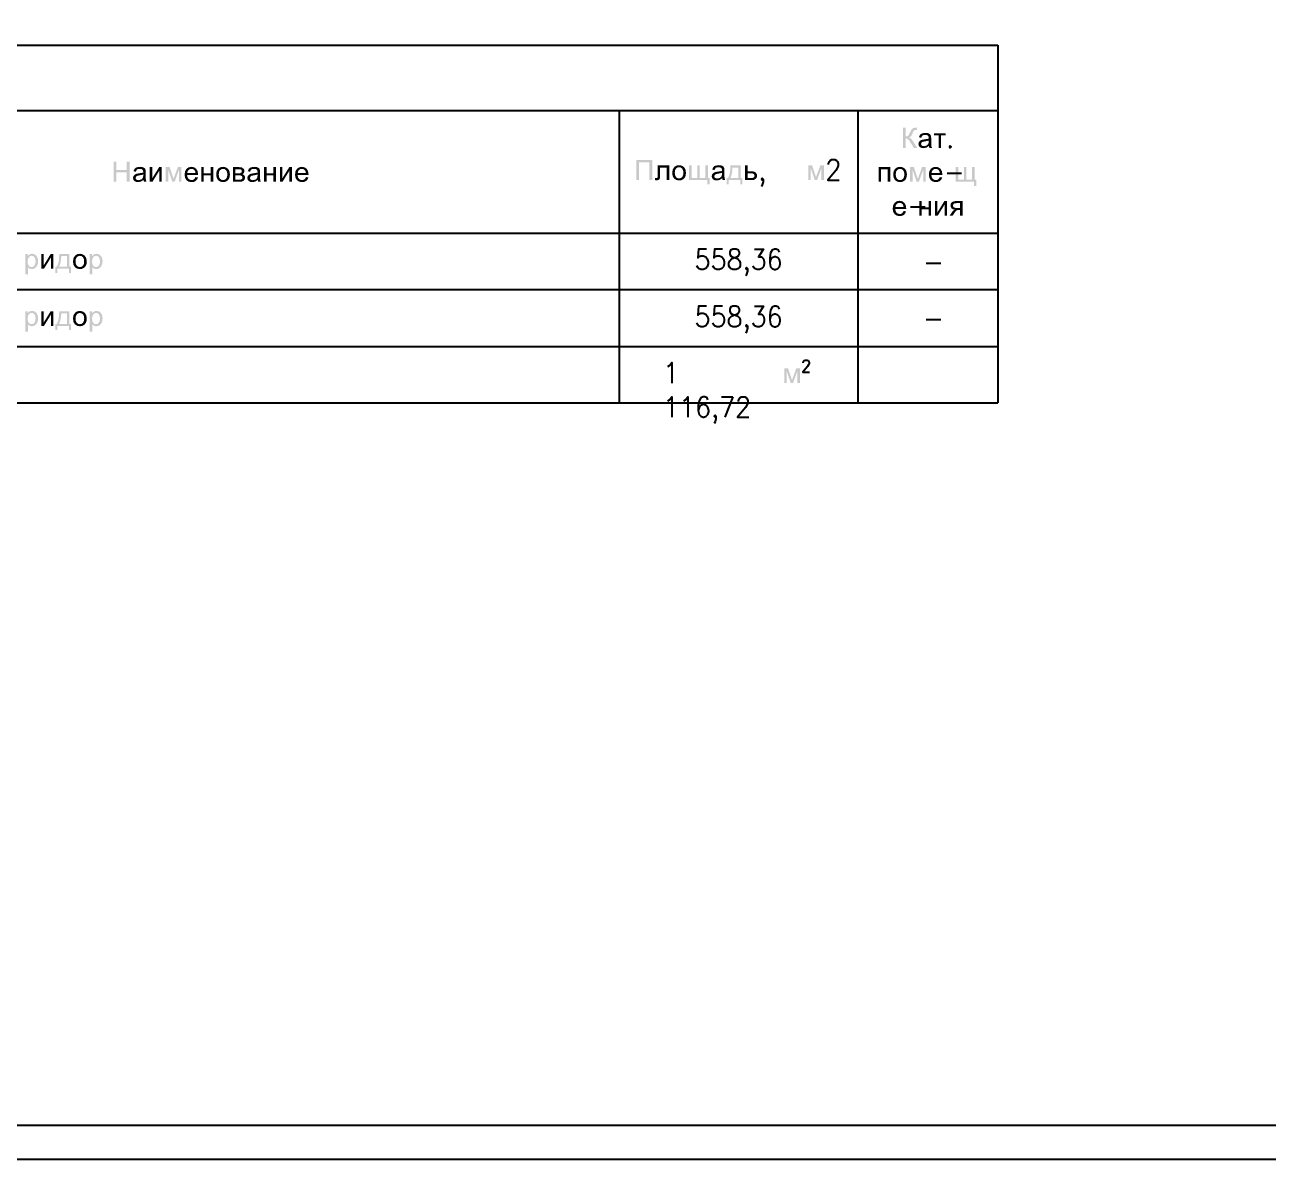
# Model space of a CAD drawing. Header units: millimetres. Extents: x 0 to 420, y 0 to 297.
# Drawn here: x 47.9 to 111.4, y 0 to 58 of the extents above; entities that cross this region are included whole.
import ezdxf

# ---------------------------------------------------------------- set-up
doc = ezdxf.new("R2010")
doc.units = ezdxf.units.MM
doc.layers.get('0').update_dxf_attribs({"linetype": 'CONTINUOUS'})
doc.styles.get("Standard").update_dxf_attribs({"font": 'STANDARD'})

msp = doc.modelspace()

# ---------------------------------------------------------------- hatches: boundary and pattern name
at = {"true_color": 0x0000fb}
for points in [[(92.781218, 52.724182), (92.918471, 52.724182), (92.918471, 52.271083), (92.99819, 52.280178), (93.050211, 52.307463), (93.09362, 52.369199), (93.147776, 52.482199), (93.187051, 52.568533), (93.218883, 52.625515), (93.298258, 52.696621), (93.411809, 52.725285), (93.472304, 52.724871), (93.495593, 52.723631), (93.495593, 52.60512), (93.468033, 52.605671), (93.440472, 52.606222), (93.383008, 52.598367), (93.342907, 52.574803), (93.307767, 52.52478), (93.268493, 52.439204), (93.220468, 52.331648), (93.180298, 52.273288), (93.094309, 52.218718), (93.193872, 52.15836), (93.292195, 52.033509), (93.505515, 51.689), (93.33519, 51.689), (93.162108, 51.97012), (93.096307, 52.068029), (93.042494, 52.129972), (92.987511, 52.162494), (92.918471, 52.173518), (92.918471, 51.689), (92.781218, 51.689)], [(94.359103, 52.439204), (94.968196, 52.439204), (94.968196, 52.333922), (94.726764, 52.333922), (94.726764, 51.689), (94.600535, 51.689), (94.600535, 52.333922), (94.359103, 52.333922)], [(52.439757, 49.953333), (52.439757, 50.988515), (52.577009, 50.988515), (52.577009, 50.563528), (53.114995, 50.563528), (53.114995, 50.988515), (53.252248, 50.988515), (53.252248, 49.953333), (53.114995, 49.953333), (53.114995, 50.441159), (52.577009, 50.441159), (52.577009, 49.953333)], [(79.149334, 51.073182), (79.963479, 51.073182), (79.963479, 50.038), (79.825675, 50.038), (79.825675, 50.951364), (79.286586, 50.951364), (79.286586, 50.038), (79.149334, 50.038)], [(54.286909, 50.703537), (54.414239, 50.703537), (54.414239, 50.131376), (54.766466, 50.703537), (54.903719, 50.703537), (54.903719, 49.953333), (54.776388, 49.953333), (54.776388, 50.521636), (54.424161, 49.953333), (54.286909, 49.953333)], [(55.107085, 50.703537), (55.304971, 50.703537), (55.502306, 50.103264), (55.721139, 50.703537), (55.904142, 50.703537), (55.904142, 49.953333), (55.776812, 49.953333), (55.776812, 50.556914), (55.555223, 49.953333), (55.441122, 49.953333), (55.23166, 50.586128), (55.23166, 49.953333), (55.107085, 49.953333)], [(56.922192, 50.703537), (57.049522, 50.703537), (57.049522, 50.390998), (57.401749, 50.390998), (57.401749, 50.703537), (57.52908, 50.703537), (57.52908, 49.953333), (57.401749, 49.953333), (57.401749, 50.285716), (57.049522, 50.285716), (57.049522, 49.953333), (56.922192, 49.953333)], [(60.129755, 50.703537), (60.257085, 50.703537), (60.257085, 50.390998), (60.609312, 50.390998), (60.609312, 50.703537), (60.736643, 50.703537), (60.736643, 49.953333), (60.609312, 49.953333), (60.609312, 50.285716), (60.257085, 50.285716), (60.257085, 49.953333), (60.129755, 49.953333)], [(60.935843, 50.703537), (61.063174, 50.703537), (61.063174, 50.131376), (61.415401, 50.703537), (61.552653, 50.703537), (61.552653, 49.953333), (61.425323, 49.953333), (61.425323, 50.521636), (61.073096, 49.953333), (60.935843, 49.953333)], [(80.24466, 50.788204), (80.835012, 50.788204), (80.835012, 50.038), (80.708783, 50.038), (80.708783, 50.682922), (80.37144, 50.682922), (80.37144, 50.309198), (80.369373, 50.200608), (80.363171, 50.136667), (80.316318, 50.063907), (80.26974, 50.040618), (80.206626, 50.033039), (80.1041, 50.038551), (80.1041, 50.144384), (80.159773, 50.144384), (80.215997, 50.152653), (80.238597, 50.17856), (80.243075, 50.216111), (80.24466, 50.293764)], [(81.851208, 50.788204), (81.977988, 50.788204), (81.977988, 50.142731), (82.267927, 50.142731), (82.267927, 50.788204), (82.394706, 50.788204), (82.394706, 50.142731), (82.685197, 50.142731), (82.685197, 50.788204), (82.811425, 50.788204), (82.811425, 50.142731), (82.895761, 50.142731), (82.895761, 49.825231), (82.790479, 49.825231), (82.790479, 50.038), (81.851208, 50.038)], [(87.940334, 50.788204), (88.13822, 50.788204), (88.335555, 50.18793), (88.554388, 50.788204), (88.737391, 50.788204), (88.737391, 50.038), (88.610061, 50.038), (88.610061, 50.641581), (88.388472, 50.038), (88.27437, 50.038), (88.064909, 50.670795), (88.064909, 50.038), (87.940334, 50.038)], [(91.535913, 50.703537), (92.127918, 50.703537), (92.127918, 49.953333), (92.000587, 49.953333), (92.000587, 50.598255), (91.663244, 50.598255), (91.663244, 49.953333), (91.535913, 49.953333)], [(93.143181, 50.703537), (93.341067, 50.703537), (93.538402, 50.103264), (93.757235, 50.703537), (93.940238, 50.703537), (93.940238, 49.953333), (93.812908, 49.953333), (93.812908, 50.556914), (93.591319, 49.953333), (93.477217, 49.953333), (93.267756, 50.586128), (93.267756, 49.953333), (93.143181, 49.953333)], [(95.476772, 50.703537), (95.603552, 50.703537), (95.603552, 50.058064), (95.893491, 50.058064), (95.893491, 50.703537), (96.02027, 50.703537), (96.02027, 50.058064), (96.310761, 50.058064), (96.310761, 50.703537), (96.436989, 50.703537), (96.436989, 50.058064), (96.521325, 50.058064), (96.521325, 49.740564), (96.416043, 49.740564), (96.416043, 49.953333), (95.476772, 49.953333)], [(93.610244, 48.96787), (93.737575, 48.96787), (93.737575, 48.655331), (94.089802, 48.655331), (94.089802, 48.96787), (94.217132, 48.96787), (94.217132, 48.217666), (94.089802, 48.217666), (94.089802, 48.550049), (93.737575, 48.550049), (93.737575, 48.217666), (93.610244, 48.217666)], [(94.416333, 48.96787), (94.543664, 48.96787), (94.543664, 48.395709), (94.89589, 48.96787), (95.033143, 48.96787), (95.033143, 48.217666), (94.905812, 48.217666), (94.905812, 48.785969), (94.553586, 48.217666), (94.416333, 48.217666)], [(48.742396, 46.258537), (48.869727, 46.258537), (48.869727, 45.686376), (49.221953, 46.258537), (49.359206, 46.258537), (49.359206, 45.508333), (49.231875, 45.508333), (49.231875, 46.076636), (48.879649, 45.508333), (48.742396, 45.508333)], [(48.742396, 43.337537), (48.869727, 43.337537), (48.869727, 42.765376), (49.221953, 43.337537), (49.359206, 43.337537), (49.359206, 42.587333), (49.231875, 42.587333), (49.231875, 43.155636), (48.879649, 42.587333), (48.742396, 42.587333)], [(86.712671, 40.416537), (86.910557, 40.416537), (87.107892, 39.816264), (87.326725, 40.416537), (87.509728, 40.416537), (87.509728, 39.666333), (87.382397, 39.666333), (87.382397, 40.269914), (87.160809, 39.666333), (87.046707, 39.666333), (86.837246, 40.299128), (86.837246, 39.666333), (86.712671, 39.666333)]]:
    msp.add_hatch(color=0, dxfattribs=at).paths.add_polyline_path(points, flags=0)
h = msp.add_hatch(color=0, dxfattribs=at)
h.paths.add_polyline_path([(94.104448, 51.781604), (93.968298, 51.696717), (93.828289, 51.671912), (93.718735, 51.686864), (93.63812, 51.731995), (93.58851, 51.800965), (93.571974, 51.886886), (93.596779, 51.987207), (93.662373, 52.060519), (93.753875, 52.102411), (93.866874, 52.121153), (94.000682, 52.141134), (94.093975, 52.16525), (94.094526, 52.198323), (94.0855, 52.264469), (94.058697, 52.307463), (93.997788, 52.339985), (93.913727, 52.351009), (93.835524, 52.343155), (93.780884, 52.31959), (93.743677, 52.275906), (93.718046, 52.208245), (93.594022, 52.224781), (93.649144, 52.353765), (93.696686, 52.397105), (93.761592, 52.429282), (93.931917, 52.45574), (94.019009, 52.450021), (94.087911, 52.43314), (94.176106, 52.376365), (94.215793, 52.289824), (94.220754, 52.244211), (94.222408, 52.172967), (94.222408, 52.003193), (94.224199, 51.858567), (94.230125, 51.778848), (94.262647, 51.689), (94.129804, 51.689)], flags=0)
h.paths.add_polyline_path([(94.093975, 52.06548), (94.007227, 52.039435), (93.886167, 52.017524), (93.819194, 52.005191), (93.775372, 51.991617), (93.725212, 51.950276), (93.707573, 51.890193), (93.717081, 51.843409), (93.745607, 51.805306), (93.793011, 51.780019), (93.858606, 51.771682), (93.989244, 51.803653), (94.07358, 51.891847), (94.088738, 51.944901), (94.093975, 52.018627)], flags=0)
h = msp.add_hatch(color=0, dxfattribs=at)
h.paths.add_polyline_path([(53.963903, 50.045937), (53.827752, 49.96105), (53.687744, 49.936245), (53.57819, 49.951197), (53.497574, 49.996328), (53.447965, 50.065299), (53.431429, 50.151219), (53.456233, 50.251541), (53.521828, 50.324852), (53.61333, 50.366745), (53.726329, 50.385486), (53.860136, 50.405467), (53.95343, 50.429583), (53.953981, 50.462656), (53.944955, 50.528802), (53.918152, 50.571797), (53.857242, 50.604318), (53.773182, 50.615343), (53.694978, 50.607488), (53.640339, 50.583923), (53.603132, 50.54024), (53.577501, 50.472578), (53.453477, 50.489114), (53.508599, 50.618099), (53.556141, 50.661438), (53.621047, 50.693615), (53.791372, 50.720074), (53.878464, 50.714355), (53.947366, 50.697474), (54.035561, 50.640699), (54.075248, 50.554158), (54.080209, 50.508545), (54.081863, 50.4373), (54.081863, 50.267526), (54.083654, 50.122901), (54.08958, 50.043181), (54.122101, 49.953333), (53.989259, 49.953333)], flags=0)
h.paths.add_polyline_path([(53.95343, 50.329813), (53.866682, 50.303768), (53.745621, 50.281857), (53.678649, 50.269524), (53.634827, 50.25595), (53.584666, 50.214609), (53.567028, 50.154527), (53.576536, 50.107742), (53.605061, 50.06964), (53.652466, 50.044353), (53.718061, 50.036015), (53.848699, 50.067986), (53.933035, 50.15618), (53.948193, 50.209235), (53.95343, 50.28296)], flags=0)
h = msp.add_hatch(color=0, dxfattribs=at)
h.paths.add_polyline_path([(56.622337, 50.194765), (56.754077, 50.17878), (56.709429, 50.076185), (56.638322, 49.999635), (56.542686, 49.952024), (56.423899, 49.936245), (56.27638, 49.961532), (56.163174, 50.037669), (56.090758, 50.159212), (56.066712, 50.322096), (56.091103, 50.489803), (56.164277, 50.615343), (56.276311, 50.693753), (56.417284, 50.720074), (56.553779, 50.694442), (56.662575, 50.617548), (56.734027, 50.494351), (56.757936, 50.329813), (56.757384, 50.295638), (56.197901, 50.295638), (56.218847, 50.186428), (56.267905, 50.106571), (56.338599, 50.057237), (56.425001, 50.040976), (56.489494, 50.050071), (56.544064, 50.077357), (56.588368, 50.124899)], flags=0)
h.paths.add_polyline_path([(56.205067, 50.400369), (56.62399, 50.400369), (56.607867, 50.483051), (56.576034, 50.542582), (56.506099, 50.597428), (56.418387, 50.615894), (56.337772, 50.60108), (56.271212, 50.556914), (56.22491, 50.488356)], flags=0)
h = msp.add_hatch(color=0, dxfattribs=at)
h.paths.add_polyline_path([(57.680876, 50.32816), (57.709815, 50.509372), (57.796631, 50.63684), (57.904049, 50.699127), (58.032551, 50.720074), (58.173111, 50.69458), (58.285559, 50.61865), (58.359008, 50.498347), (58.383675, 50.339184), (58.372651, 50.209373), (58.340129, 50.110981), (58.286455, 50.037393), (58.21335, 49.981996), (58.126671, 49.947752), (58.032551, 49.936245), (57.889924, 49.961464), (57.77789, 50.037118), (57.704991, 50.160314)], flags=0)
h.paths.add_polyline_path([(57.811514, 50.32816), (57.827223, 50.202207), (57.874352, 50.112634), (57.945184, 50.058822), (58.032551, 50.040976), (58.11923, 50.058822), (58.190199, 50.112634), (58.237328, 50.203585), (58.253037, 50.332569), (58.237052, 50.454595), (58.189648, 50.543133), (58.118954, 50.597221), (58.032551, 50.615343), (57.945184, 50.59729), (57.874352, 50.543685), (57.827223, 50.454112)], flags=0)
h = msp.add_hatch(color=0, dxfattribs=at)
h.paths.add_polyline_path([(58.541317, 50.703537), (58.834563, 50.703537), (58.928408, 50.69899), (58.994967, 50.685347), (59.085366, 50.619201), (59.113892, 50.566353), (59.1234, 50.503997), (59.1008, 50.410291), (59.034654, 50.344145), (59.122298, 50.277999), (59.148618, 50.225013), (59.157575, 50.163346), (59.134769, 50.069915), (59.080957, 50.004596), (58.996069, 49.966149), (58.879763, 49.953333), (58.541317, 49.953333)], flags=0)
h.paths.add_polyline_path([(58.668647, 50.387691), (58.804246, 50.387691), (58.872528, 50.389758), (58.915592, 50.395959), (58.970162, 50.430134), (58.994416, 50.492422), (58.983736, 50.542376), (58.951972, 50.574553), (58.89499, 50.592192), (58.808656, 50.598255), (58.668647, 50.598255)], flags=0)
h.paths.add_polyline_path([(58.668647, 50.058064), (58.836217, 50.058064), (58.927099, 50.064265), (58.984494, 50.082869), (59.014948, 50.117044), (59.026386, 50.16941), (59.003235, 50.236107), (58.942601, 50.274692), (58.893681, 50.280893), (58.822437, 50.28296), (58.668647, 50.28296)], flags=0)
h = msp.add_hatch(color=0, dxfattribs=at)
h.paths.add_polyline_path([(59.806197, 50.045937), (59.670047, 49.96105), (59.530038, 49.936245), (59.420484, 49.951197), (59.339869, 49.996328), (59.29026, 50.065299), (59.273723, 50.151219), (59.298528, 50.251541), (59.364123, 50.324852), (59.455624, 50.366745), (59.568624, 50.385486), (59.702431, 50.405467), (59.795724, 50.429583), (59.796275, 50.462656), (59.787249, 50.528802), (59.760446, 50.571797), (59.699537, 50.604318), (59.615477, 50.615343), (59.537273, 50.607488), (59.482634, 50.583923), (59.445427, 50.54024), (59.419795, 50.472578), (59.295772, 50.489114), (59.350893, 50.618099), (59.398436, 50.661438), (59.463341, 50.693615), (59.633667, 50.720074), (59.720759, 50.714355), (59.789661, 50.697474), (59.877855, 50.640699), (59.917543, 50.554158), (59.922504, 50.508545), (59.924157, 50.4373), (59.924157, 50.267526), (59.925949, 50.122901), (59.931874, 50.043181), (59.964396, 49.953333), (59.831553, 49.953333)], flags=0)
h.paths.add_polyline_path([(59.795724, 50.329813), (59.708977, 50.303768), (59.587916, 50.281857), (59.520943, 50.269524), (59.477122, 50.25595), (59.426961, 50.214609), (59.409322, 50.154527), (59.418831, 50.107742), (59.447356, 50.06964), (59.494761, 50.044353), (59.560355, 50.036015), (59.690993, 50.067986), (59.775329, 50.15618), (59.790488, 50.209235), (59.795724, 50.28296)], flags=0)
h = msp.add_hatch(color=0, dxfattribs=at)
h.paths.add_polyline_path([(62.265894, 50.194765), (62.397634, 50.17878), (62.352986, 50.076185), (62.281879, 49.999635), (62.186243, 49.952024), (62.067456, 49.936245), (61.919937, 49.961532), (61.806732, 50.037669), (61.734316, 50.159212), (61.710269, 50.322096), (61.73466, 50.489803), (61.807834, 50.615343), (61.919868, 50.693753), (62.060842, 50.720074), (62.197336, 50.694442), (62.306133, 50.617548), (62.377584, 50.494351), (62.401493, 50.329813), (62.400942, 50.295638), (61.841458, 50.295638), (61.862404, 50.186428), (61.911462, 50.106571), (61.982156, 50.057237), (62.068559, 50.040976), (62.133051, 50.050071), (62.187621, 50.077357), (62.231925, 50.124899)], flags=0)
h.paths.add_polyline_path([(61.848624, 50.400369), (62.267548, 50.400369), (62.251424, 50.483051), (62.219592, 50.542582), (62.149656, 50.597428), (62.061944, 50.615894), (61.981329, 50.60108), (61.91477, 50.556914), (61.868468, 50.488356)], flags=0)
h = msp.add_hatch(color=0, dxfattribs=at)
h.paths.add_polyline_path([(80.986909, 50.412826), (81.015847, 50.594038), (81.102664, 50.721507), (81.210082, 50.783794), (81.338584, 50.80474), (81.479144, 50.779247), (81.591592, 50.703317), (81.665041, 50.583014), (81.689708, 50.42385), (81.678684, 50.294039), (81.646162, 50.195647), (81.592488, 50.12206), (81.519383, 50.066663), (81.432704, 50.032419), (81.338584, 50.020912), (81.195957, 50.04613), (81.083923, 50.121785), (81.011024, 50.244981)], flags=0)
h.paths.add_polyline_path([(81.117547, 50.412826), (81.133256, 50.286873), (81.180385, 50.197301), (81.251216, 50.143489), (81.338584, 50.125643), (81.425263, 50.143489), (81.496232, 50.197301), (81.54336, 50.288252), (81.55907, 50.417236), (81.543085, 50.539261), (81.49568, 50.6278), (81.424987, 50.681888), (81.338584, 50.700009), (81.251216, 50.681957), (81.180385, 50.628351), (81.133256, 50.538779)], flags=0)
h = msp.add_hatch(color=0, dxfattribs=at)
h.paths.add_polyline_path([(83.538931, 50.130604), (83.402781, 50.045717), (83.262772, 50.020912), (83.153218, 50.035864), (83.072603, 50.080995), (83.022994, 50.149965), (83.006457, 50.235886), (83.031262, 50.336207), (83.096856, 50.409519), (83.188358, 50.451411), (83.301357, 50.470153), (83.435165, 50.490134), (83.528458, 50.51425), (83.529009, 50.547323), (83.519983, 50.613469), (83.49318, 50.656463), (83.432271, 50.688985), (83.348211, 50.700009), (83.270007, 50.692155), (83.215368, 50.66859), (83.178161, 50.624906), (83.152529, 50.557245), (83.028506, 50.573781), (83.083627, 50.702765), (83.13117, 50.746105), (83.196075, 50.778282), (83.366401, 50.80474), (83.453493, 50.799021), (83.522395, 50.78214), (83.610589, 50.725365), (83.650276, 50.638824), (83.655237, 50.593211), (83.656891, 50.521967), (83.656891, 50.352193), (83.658683, 50.207567), (83.664608, 50.127848), (83.69713, 50.038), (83.564287, 50.038)], flags=0)
h.paths.add_polyline_path([(83.528458, 50.41448), (83.44171, 50.388435), (83.32065, 50.366524), (83.253677, 50.354191), (83.209855, 50.340617), (83.159695, 50.299276), (83.142056, 50.239193), (83.151564, 50.192409), (83.18009, 50.154306), (83.227494, 50.129019), (83.293089, 50.120682), (83.423727, 50.152653), (83.508063, 50.240847), (83.523221, 50.293901), (83.528458, 50.367627)], flags=0)
h = msp.add_hatch(color=0, dxfattribs=at)
h.paths.add_polyline_path([(83.962258, 50.788204), (84.48481, 50.788204), (84.48481, 50.142731), (84.565839, 50.142731), (84.565839, 49.825231), (84.461659, 49.825231), (84.461659, 50.038), (83.871308, 50.038), (83.871308, 49.825231), (83.766577, 49.825231), (83.766577, 50.142731), (83.833825, 50.142731), (83.89203, 50.25126), (83.932768, 50.394981), (83.956143, 50.573945)], flags=0)
h.paths.add_polyline_path([(84.068092, 50.682922), (84.055474, 50.512088), (84.032469, 50.365077), (83.999026, 50.241941), (83.955092, 50.142731), (84.358582, 50.142731), (84.358582, 50.682922)], flags=0)
h = msp.add_hatch(color=0, dxfattribs=at)
h.paths.add_polyline_path([(84.711673, 50.788204), (84.839003, 50.788204), (84.839003, 50.494957), (84.999958, 50.494957), (85.139209, 50.479661), (85.242493, 50.433772), (85.30602, 50.361081), (85.32738, 50.265652), (85.309603, 50.178146), (85.256273, 50.104697), (85.164083, 50.054605), (85.029724, 50.038), (84.711673, 50.038)], flags=0)
h.paths.add_polyline_path([(84.839003, 50.142731), (84.972397, 50.142731), (85.07575, 50.149897), (85.144377, 50.171945), (85.183099, 50.209979), (85.196191, 50.264549), (85.158157, 50.351641), (85.096972, 50.380167), (84.989485, 50.389675), (84.839003, 50.389675)], flags=0)
h = msp.add_hatch(color=0, dxfattribs=at)
h.paths.add_polyline_path([(92.279984, 50.32816), (92.308923, 50.509372), (92.395739, 50.63684), (92.503157, 50.699127), (92.631659, 50.720074), (92.772219, 50.69458), (92.884667, 50.61865), (92.958117, 50.498347), (92.982783, 50.339184), (92.971759, 50.209373), (92.939237, 50.110981), (92.885563, 50.037393), (92.812458, 49.981996), (92.725779, 49.947752), (92.631659, 49.936245), (92.489032, 49.961464), (92.376998, 50.037118), (92.3041, 50.160314)], flags=0)
h.paths.add_polyline_path([(92.410622, 50.32816), (92.426332, 50.202207), (92.473461, 50.112634), (92.544292, 50.058822), (92.631659, 50.040976), (92.718338, 50.058822), (92.789307, 50.112634), (92.836436, 50.203585), (92.852145, 50.332569), (92.83616, 50.454595), (92.788756, 50.543133), (92.718062, 50.597221), (92.631659, 50.615343), (92.544292, 50.59729), (92.473461, 50.543685), (92.426332, 50.454112)], flags=0)
h = msp.add_hatch(color=0, dxfattribs=at)
h.paths.add_polyline_path([(94.658433, 50.194765), (94.790173, 50.17878), (94.745525, 50.076185), (94.674418, 49.999635), (94.578782, 49.952024), (94.459995, 49.936245), (94.312476, 49.961532), (94.19927, 50.037669), (94.126854, 50.159212), (94.102808, 50.322096), (94.127199, 50.489803), (94.200373, 50.615343), (94.312407, 50.693753), (94.45338, 50.720074), (94.589875, 50.694442), (94.698671, 50.617548), (94.770123, 50.494351), (94.794031, 50.329813), (94.79348, 50.295638), (94.233997, 50.295638), (94.254943, 50.186428), (94.304001, 50.106571), (94.374694, 50.057237), (94.461097, 50.040976), (94.52559, 50.050071), (94.58016, 50.077357), (94.624464, 50.124899)], flags=0)
h.paths.add_polyline_path([(94.241163, 50.400369), (94.660086, 50.400369), (94.643963, 50.483051), (94.61213, 50.542582), (94.542195, 50.597428), (94.454483, 50.615894), (94.373868, 50.60108), (94.307308, 50.556914), (94.261006, 50.488356)], flags=0)
h = msp.add_hatch(color=0, dxfattribs=at)
h.paths.add_polyline_path([(92.810543, 48.459099), (92.942283, 48.443114), (92.897635, 48.340519), (92.826528, 48.263969), (92.730892, 48.216357), (92.612105, 48.200579), (92.464586, 48.225866), (92.351381, 48.302002), (92.278965, 48.423545), (92.254918, 48.586429), (92.279309, 48.754137), (92.352483, 48.879676), (92.464518, 48.958086), (92.605491, 48.984407), (92.741986, 48.958775), (92.850782, 48.881881), (92.922233, 48.758684), (92.946142, 48.594147), (92.945591, 48.559971), (92.386107, 48.559971), (92.407053, 48.450762), (92.456112, 48.370904), (92.526805, 48.321571), (92.613208, 48.30531), (92.6777, 48.314405), (92.73227, 48.34169), (92.776574, 48.389232)], flags=0)
h.paths.add_polyline_path([(92.393273, 48.664702), (92.812197, 48.664702), (92.796074, 48.747384), (92.764241, 48.806916), (92.694305, 48.861762), (92.606593, 48.880227), (92.525978, 48.865413), (92.459419, 48.821247), (92.413117, 48.75269)], flags=0)
h = msp.add_hatch(color=0, dxfattribs=at)
h.paths.add_polyline_path([(95.823554, 48.96787), (95.823554, 48.217666), (95.697326, 48.217666), (95.697326, 48.509811), (95.624014, 48.509811), (95.565172, 48.505401), (95.523693, 48.492723), (95.483454, 48.456274), (95.428333, 48.381377), (95.316987, 48.217666), (95.159891, 48.217666), (95.296592, 48.419411), (95.359155, 48.491827), (95.421718, 48.524142), (95.326909, 48.551083), (95.260212, 48.602415), (95.2208, 48.670972), (95.207846, 48.749038), (95.224934, 48.83675), (95.276748, 48.906686), (95.361015, 48.952574), (95.476288, 48.96787)], flags=0)
h.paths.add_polyline_path([(95.697326, 48.862588), (95.516527, 48.862588), (95.422683, 48.853631), (95.369352, 48.827311), (95.336831, 48.744628), (95.348889, 48.686199), (95.385338, 48.645961), (95.452241, 48.622396), (95.556766, 48.614541), (95.697326, 48.614541)], flags=0)
h = msp.add_hatch(color=0, dxfattribs=at)
h.paths.add_polyline_path([(47.929911, 45.22115), (47.929911, 46.258537), (48.045666, 46.258537), (48.045666, 46.160972), (48.137719, 46.24641), (48.263396, 46.275074), (48.353589, 46.262671), (48.432619, 46.225464), (48.496698, 46.165864), (48.543413, 46.086007), (48.571456, 45.991749), (48.580896, 45.889223), (48.570561, 45.779531), (48.539555, 45.681415), (48.488774, 45.599904), (48.41939, 45.540304), (48.338775, 45.503579), (48.254025, 45.491245), (48.139924, 45.518255), (48.057241, 45.586055), (48.057241, 45.22115)], flags=0)
h.paths.add_polyline_path([(48.045115, 45.879301), (48.059653, 45.753073), (48.103544, 45.664878), (48.168449, 45.613064), (48.245757, 45.595976), (48.32403, 45.613822), (48.390727, 45.667634), (48.436133, 45.75886), (48.45136, 45.889774), (48.436547, 46.014969), (48.39238, 46.104197), (48.327406, 46.157803), (48.251269, 46.175855), (48.174788, 46.156838), (48.107402, 46.099787), (48.060549, 46.006494)], flags=0)
h = msp.add_hatch(color=0, dxfattribs=at)
h.paths.add_polyline_path([(49.659586, 46.258537), (50.182138, 46.258537), (50.182138, 45.613064), (50.263167, 45.613064), (50.263167, 45.295564), (50.158987, 45.295564), (50.158987, 45.508333), (49.568636, 45.508333), (49.568636, 45.295564), (49.463905, 45.295564), (49.463905, 45.613064), (49.531153, 45.613064), (49.589358, 45.721593), (49.630096, 45.865314), (49.653471, 46.044278)], flags=0)
h.paths.add_polyline_path([(49.76542, 46.153255), (49.752802, 45.982421), (49.729797, 45.835411), (49.696354, 45.712274), (49.65242, 45.613064), (50.05591, 45.613064), (50.05591, 46.153255)], flags=0)
h = msp.add_hatch(color=0, dxfattribs=at)
h.paths.add_polyline_path([(50.363801, 45.88316), (50.39274, 46.064372), (50.479556, 46.19184), (50.586974, 46.254127), (50.715476, 46.275074), (50.856036, 46.24958), (50.968484, 46.17365), (51.041934, 46.053347), (51.0666, 45.894184), (51.055576, 45.764373), (51.023054, 45.665981), (50.96938, 45.592393), (50.896275, 45.536996), (50.809596, 45.502752), (50.715476, 45.491245), (50.572849, 45.516464), (50.460815, 45.592118), (50.387917, 45.715314)], flags=0)
h.paths.add_polyline_path([(50.494439, 45.88316), (50.510149, 45.757207), (50.557278, 45.667634), (50.628109, 45.613822), (50.715476, 45.595976), (50.802155, 45.613822), (50.873124, 45.667634), (50.920253, 45.758585), (50.935962, 45.887569), (50.919977, 46.009595), (50.872573, 46.098133), (50.801879, 46.152221), (50.715476, 46.170343), (50.628109, 46.15229), (50.557278, 46.098685), (50.510149, 46.009112)], flags=0)
h = msp.add_hatch(color=0, dxfattribs=at)
h.paths.add_polyline_path([(51.223691, 45.22115), (51.223691, 46.258537), (51.339446, 46.258537), (51.339446, 46.160972), (51.431499, 46.24641), (51.557176, 46.275074), (51.647369, 46.262671), (51.726399, 46.225464), (51.790478, 46.165864), (51.837193, 46.086007), (51.865236, 45.991749), (51.874676, 45.889223), (51.864341, 45.779531), (51.833335, 45.681415), (51.782554, 45.599904), (51.71317, 45.540304), (51.632555, 45.503579), (51.547805, 45.491245), (51.433704, 45.518255), (51.351021, 45.586055), (51.351021, 45.22115)], flags=0)
h.paths.add_polyline_path([(51.338895, 45.879301), (51.353433, 45.753073), (51.397324, 45.664878), (51.462229, 45.613064), (51.539537, 45.595976), (51.61781, 45.613822), (51.684507, 45.667634), (51.729913, 45.75886), (51.74514, 45.889774), (51.730326, 46.014969), (51.68616, 46.104197), (51.621186, 46.157803), (51.545049, 46.175855), (51.468568, 46.156838), (51.401182, 46.099787), (51.354329, 46.006494)], flags=0)
h = msp.add_hatch(color=0, dxfattribs=at)
h.paths.add_polyline_path([(47.929911, 42.30015), (47.929911, 43.337537), (48.045666, 43.337537), (48.045666, 43.239972), (48.137719, 43.32541), (48.263396, 43.354074), (48.353589, 43.341671), (48.432619, 43.304464), (48.496698, 43.244864), (48.543413, 43.165007), (48.571456, 43.070749), (48.580896, 42.968223), (48.570561, 42.858531), (48.539555, 42.760415), (48.488774, 42.678904), (48.41939, 42.619304), (48.338775, 42.582579), (48.254025, 42.570245), (48.139924, 42.597255), (48.057241, 42.665055), (48.057241, 42.30015)], flags=0)
h.paths.add_polyline_path([(48.045115, 42.958301), (48.059653, 42.832073), (48.103544, 42.743878), (48.168449, 42.692064), (48.245757, 42.674976), (48.32403, 42.692822), (48.390727, 42.746634), (48.436133, 42.837861), (48.45136, 42.968774), (48.436547, 43.093969), (48.39238, 43.183197), (48.327406, 43.236803), (48.251269, 43.254855), (48.174788, 43.235838), (48.107402, 43.178787), (48.060549, 43.085494)], flags=0)
h = msp.add_hatch(color=0, dxfattribs=at)
h.paths.add_polyline_path([(49.659586, 43.337537), (50.182138, 43.337537), (50.182138, 42.692064), (50.263167, 42.692064), (50.263167, 42.374564), (50.158987, 42.374564), (50.158987, 42.587333), (49.568636, 42.587333), (49.568636, 42.374564), (49.463905, 42.374564), (49.463905, 42.692064), (49.531153, 42.692064), (49.589358, 42.800593), (49.630096, 42.944314), (49.653471, 43.123278)], flags=0)
h.paths.add_polyline_path([(49.76542, 43.232255), (49.752802, 43.061421), (49.729797, 42.914411), (49.696354, 42.791274), (49.65242, 42.692064), (50.05591, 42.692064), (50.05591, 43.232255)], flags=0)
h = msp.add_hatch(color=0, dxfattribs=at)
h.paths.add_polyline_path([(50.363801, 42.96216), (50.39274, 43.143372), (50.479556, 43.27084), (50.586974, 43.333127), (50.715476, 43.354074), (50.856036, 43.32858), (50.968484, 43.25265), (51.041934, 43.132347), (51.0666, 42.973184), (51.055576, 42.843373), (51.023054, 42.744981), (50.96938, 42.671393), (50.896275, 42.615996), (50.809596, 42.581752), (50.715476, 42.570245), (50.572849, 42.595464), (50.460815, 42.671118), (50.387917, 42.794314)], flags=0)
h.paths.add_polyline_path([(50.494439, 42.96216), (50.510149, 42.836207), (50.557278, 42.746634), (50.628109, 42.692822), (50.715476, 42.674976), (50.802155, 42.692822), (50.873124, 42.746634), (50.920253, 42.837585), (50.935962, 42.966569), (50.919977, 43.088595), (50.872573, 43.177134), (50.801879, 43.231222), (50.715476, 43.249343), (50.628109, 43.23129), (50.557278, 43.177685), (50.510149, 43.088112)], flags=0)
h = msp.add_hatch(color=0, dxfattribs=at)
h.paths.add_polyline_path([(51.223691, 42.30015), (51.223691, 43.337537), (51.339446, 43.337537), (51.339446, 43.239972), (51.431499, 43.32541), (51.557176, 43.354074), (51.647369, 43.341671), (51.726399, 43.304464), (51.790478, 43.244864), (51.837193, 43.165007), (51.865236, 43.070749), (51.874676, 42.968223), (51.864341, 42.858531), (51.833335, 42.760415), (51.782554, 42.678904), (51.71317, 42.619304), (51.632555, 42.582579), (51.547805, 42.570245), (51.433704, 42.597255), (51.351021, 42.665055), (51.351021, 42.30015)], flags=0)
h.paths.add_polyline_path([(51.338895, 42.958301), (51.353433, 42.832073), (51.397324, 42.743878), (51.462229, 42.692064), (51.539537, 42.674976), (51.61781, 42.692822), (51.684507, 42.746634), (51.729913, 42.837861), (51.74514, 42.968774), (51.730326, 43.093969), (51.68616, 43.183197), (51.621186, 43.236803), (51.545049, 43.254855), (51.468568, 43.235838), (51.401182, 43.178787), (51.354329, 43.085494)], flags=0)

# ---------------------------------------------------------------- linework, layer by layer
at = {"color": 0, "true_color": 0x000007}
for points in [[(0.211668, 0), (420.073667, 0), (420.073667, 296.925999), (0.211668, 296.925999)], [(7.239002, 1.735667), (418.338, 1.735667), (418.338, 295.190332), (7.239002, 295.190332)]]:
    msp.add_lwpolyline(points, close=True, dxfattribs=at)
at = {"color": 0, "true_color": 0x0000fb}
for points in [[(27.008668, 56.938333), (97.620668, 56.938333)], [(97.620668, 56.938333), (97.620668, 53.594)]]:
    msp.add_lwpolyline(points, dxfattribs=at)
at = {"color": 0, "true_color": 0x000007}
for points in [[(27.008668, 53.594), (97.620668, 53.594)], [(78.274335, 53.594), (78.274335, 38.650333)], [(90.466335, 53.594), (90.466335, 38.650333)], [(97.620668, 53.594), (97.620668, 38.650333)], [(27.008668, 47.328666), (97.620668, 47.328666)], [(27.008668, 44.45), (97.620668, 44.45)], [(27.008668, 41.529), (97.620668, 41.529)], [(27.008668, 38.650333), (97.620668, 38.650333)]]:
    msp.add_lwpolyline(points, dxfattribs=at)

# ---------------------------------------------------------------- texts
at = {"color": 0, "true_color": 0x0000fb, "insert": (94.996002, 52.737992), "char_height": 1.048985, "attachment_point": 1}
msp.add_mtext('.', dxfattribs=at)
at = {"color": 0, "true_color": 0x0000fb, "char_height": 1.048985, "attachment_point": 1}
for s, insert, width in [('2', (88.815337, 51.086982), 0.46621555), ('-', (94.868998, 51.002319), 0.46621555), (',     ', (85.38633, 51.086982), 0.05827694), ('-', (93.00633, 49.266645), 0.46621555), ('558,36', (82.126667, 46.514978), 4.13766289), ('-', (93.810665, 46.387992), 0.46621555), ('558,36', (82.126667, 43.593985), 4.13766289), ('-', (93.810665, 43.509322), 0.46621555), ('1 116,72 ', (80.518005, 40.715315), 5.04095554), ('²', (87.587668, 40.715315), 0.23310778)]:
    msp.add_mtext(s, dxfattribs=dict(at, insert=insert, width=width))

doc.saveas('drawing.dxf')
